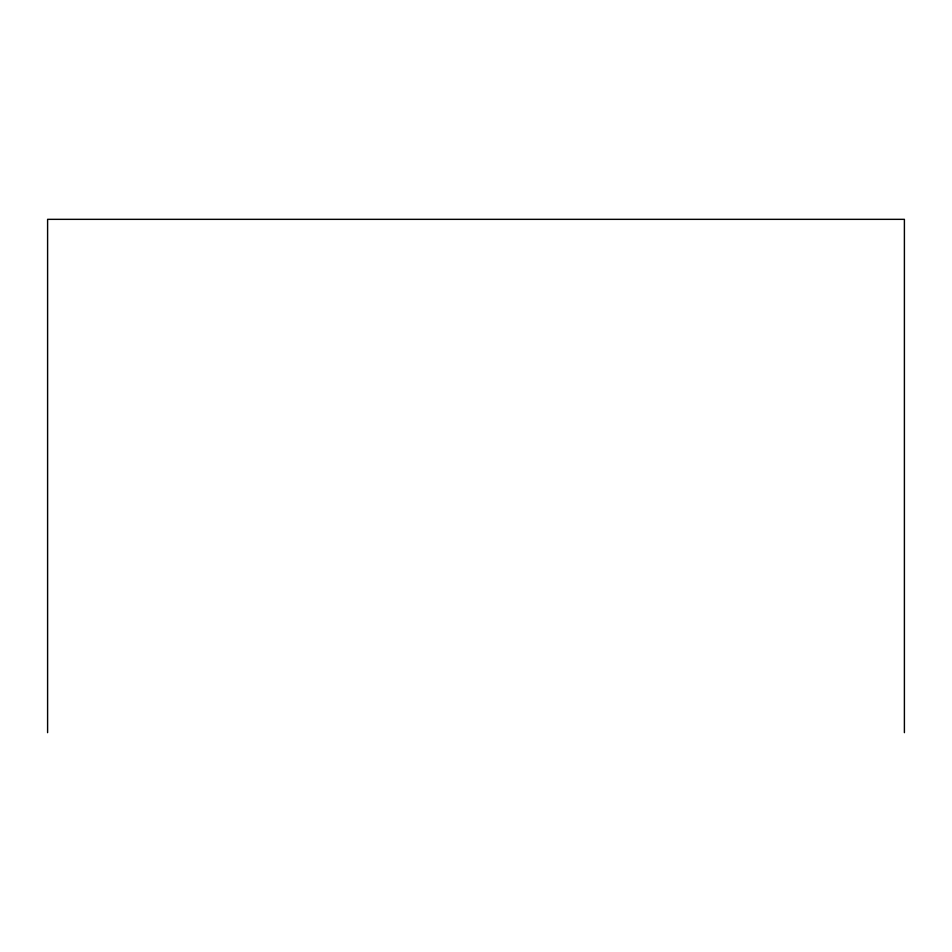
<?xml version="1.0" encoding="UTF-8"?>
<svg xmlns="http://www.w3.org/2000/svg" width="952" height="952" viewBox="0 0 952 952"><rect width="100%" height="100%" fill="white"/><g stroke="black" fill="none" stroke-linecap="round" stroke-linejoin="round"><path stroke-width="1.43" d="M904.4 732.659L904.4 219.341L47.6 219.341L47.6 732.659"/></g></svg>
